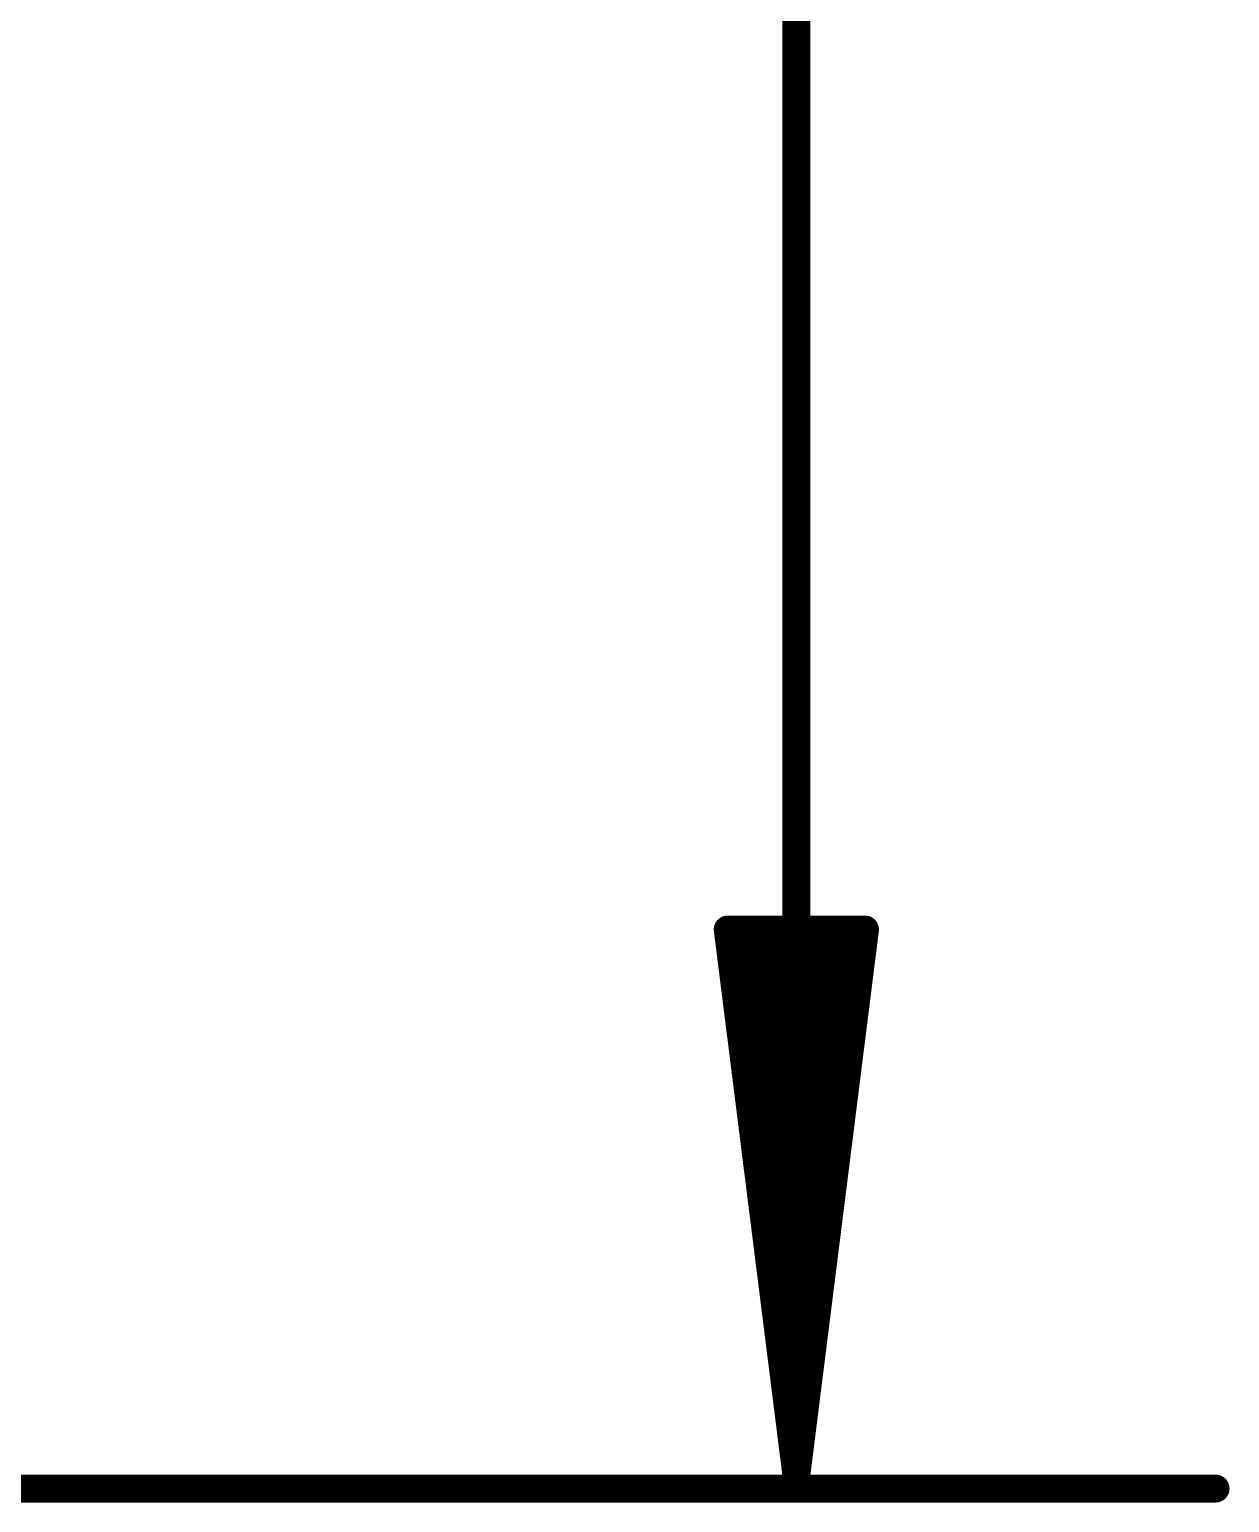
# Model space of a CAD drawing. Extents: x -39 to 68, y -12 to 30.
# Drawn here: x 25.64 to 31.23, y -0.07 to 6.79 of the extents above; entities that cross this region are included whole.
import ezdxf

# ---------------------------------------------------------------- set-up
doc = ezdxf.new("R2010")
doc.units = 0
doc.layers.add('47', color=253, linetype='CONTINUOUS')

msp = doc.modelspace()

# ---------------------------------------------------------------- linework, layer by layer
at = {"layer": '47', "const_width": 0.13}
for points in [[(29.21, 0.065), (29.21, 25.335)], [(29.21, 0.065), (28.8908, 2.6)], [(28.8908, 2.6), (29.5292, 2.6)], [(29.21, 0.065), (28.95, 2.6)], [(29.21, 0.065), (29.08, 2.6)], [(29.5292, 2.6), (29.21, 0.065)], [(29.34, 2.6), (29.21, 0.065)], [(29.47, 2.6), (29.21, 0.065)], [(25.4, 0), (31.16, 0)]]:
    msp.add_lwpolyline(points, dxfattribs=at)
at = {"layer": '47', "const_width": 0.065}
for points in [[(28.923, 2.6041, 1), (28.8585, 2.5959)], [(28.8908, 2.6325, 1), (28.8908, 2.5675)], [(28.9823, 2.6033, 1), (28.9177, 2.5967)], [(29.1125, 2.6017, 1), (29.0475, 2.5983)], [(29.3725, 2.5983, 1), (29.3075, 2.6017)], [(29.5023, 2.5967, 1), (29.4377, 2.6033)], [(29.5615, 2.5959, 1), (29.497, 2.6041)], [(29.5292, 2.5675, 1), (29.5292, 2.6325)], [(29.1778, 0.0691, 1), (29.2422, 0.0609)], [(29.1777, 0.0683, 1), (29.2423, 0.0617)], [(29.1775, 0.0633, 1), (29.2425, 0.0667)], [(29.1775, 0.0667, 1), (29.2425, 0.0633)], [(29.1775, 0.065, 1), (29.2425, 0.065)], [(29.1777, 0.0617, 1), (29.2423, 0.0683)], [(29.1778, 0.0609, 1), (29.2422, 0.0691)], [(31.16, -0.0325, 1), (31.16, 0.0325)]]:
    msp.add_lwpolyline(points, format="xyb", dxfattribs=at)

doc.saveas('drawing.dxf')
